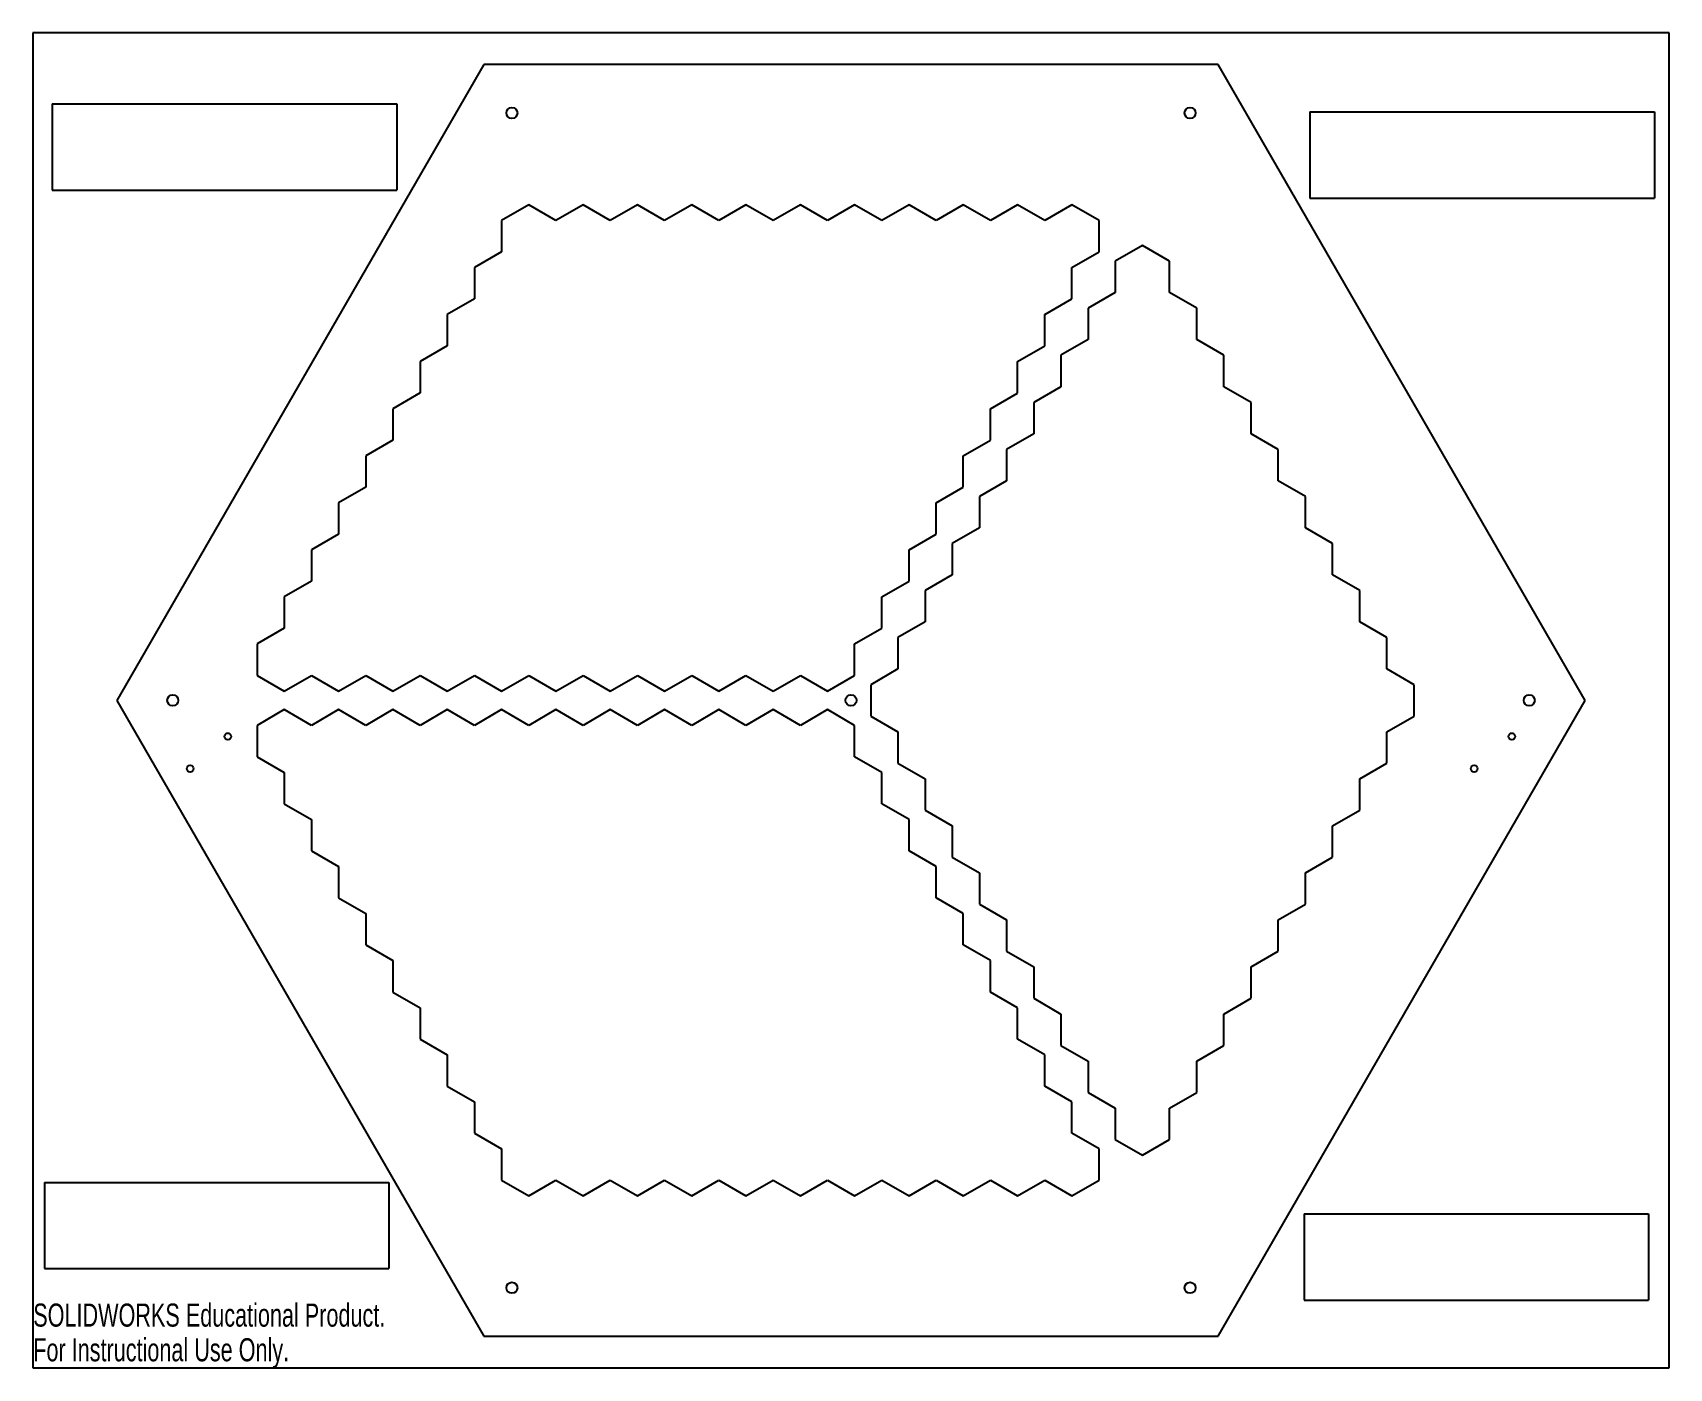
# Model space of a CAD drawing. Header units: inches. Extents: x 0 to 38, y 0 to 31.
import ezdxf

# ---------------------------------------------------------------- set-up
doc = ezdxf.new("R2010")
doc.units = ezdxf.units.IN
doc.header["$MEASUREMENT"] = 0
doc.styles.add('SLDTEXTSTYLE0', font='TXT', dxfattribs={"width": 0.7})

msp = doc.modelspace()

# ---------------------------------------------------------------- linework, layer by layer
at = {"color": 7, "linetype": 'Continuous', "lineweight": 25}
for p, q in [((37.988, 31), (-0.012, 31)), ((-0.012, 31), (-0.012, 0)), ((37.988, 0), (37.988, 31)), ((11.505, 27.005), (10.874, 26.641)), ((12.135, 26.641), (11.505, 27.005)), ((12.766, 27.005), (12.135, 26.641)), ((13.397, 26.641), (12.766, 27.005)), ((14.028, 27.005), (13.397, 26.641)), ((14.658, 26.641), (14.028, 27.005)), ((15.289, 27.005), (14.658, 26.641)), ((15.92, 26.641), (15.289, 27.005)), ((16.55, 27.005), (15.92, 26.641)), ((17.181, 26.641), (16.55, 27.005)), ((17.812, 27.005), (17.181, 26.641)), ((18.443, 26.641), (17.812, 27.005)), ((19.073, 27.005), (18.443, 26.641)), ((19.704, 26.641), (19.073, 27.005)), ((20.335, 27.005), (19.704, 26.641)), ((20.965, 26.641), (20.335, 27.005)), ((21.596, 27.005), (20.965, 26.641)), ((22.227, 26.641), (21.596, 27.005)), ((22.858, 27.005), (22.227, 26.641)), ((23.488, 26.641), (22.858, 27.005)), ((24.119, 27.005), (23.488, 26.641)), ((24.75, 26.641), (24.119, 27.005)), ((10.874, 26.641), (10.874, 25.913)), ((24.75, 25.913), (24.75, 26.641)), ((10.874, 25.913), (10.243, 25.549)), ((24.119, 25.549), (24.75, 25.913)), ((25.756, 26.06), (25.125, 25.696)), ((26.386, 25.696), (25.756, 26.06)), ((10.243, 25.549), (10.243, 24.82)), ((24.119, 24.82), (24.119, 25.549)), ((25.125, 25.696), (25.125, 24.968)), ((26.386, 24.968), (26.386, 25.696)), ((10.243, 24.82), (9.613, 24.456)), ((23.488, 24.456), (24.119, 24.82)), ((25.125, 24.968), (24.494, 24.604)), ((27.017, 24.604), (26.386, 24.968)), ((9.613, 24.456), (9.613, 23.728)), ((23.488, 23.728), (23.488, 24.456)), ((24.494, 24.604), (24.494, 23.875)), ((27.017, 23.875), (27.017, 24.604)), ((9.613, 23.728), (8.982, 23.364)), ((22.858, 23.364), (23.488, 23.728)), ((24.494, 23.875), (23.863, 23.511)), ((27.648, 23.511), (27.017, 23.875)), ((8.982, 23.364), (8.982, 22.636)), ((22.858, 22.635), (22.858, 23.364)), ((23.863, 23.511), (23.863, 22.783)), ((27.648, 22.783), (27.648, 23.511)), ((8.982, 22.636), (8.351, 22.271)), ((22.227, 22.271), (22.858, 22.635)), ((23.863, 22.783), (23.233, 22.419)), ((28.278, 22.419), (27.648, 22.783)), ((8.351, 22.271), (8.351, 21.543)), ((22.227, 21.543), (22.227, 22.271)), ((23.233, 22.419), (23.233, 21.691)), ((28.278, 21.691), (28.278, 22.419)), ((23.233, 21.691), (22.602, 21.327)), ((28.909, 21.327), (28.278, 21.691)), ((8.351, 21.543), (7.72, 21.179)), ((21.596, 21.179), (22.227, 21.543)), ((22.602, 21.327), (22.602, 20.598)), ((28.909, 20.598), (28.909, 21.327)), ((7.72, 21.179), (7.72, 20.451)), ((21.596, 20.451), (21.596, 21.179)), ((22.602, 20.598), (21.971, 20.234)), ((29.54, 20.234), (28.909, 20.598)), ((7.72, 20.451), (7.09, 20.087)), ((20.965, 20.086), (21.596, 20.451)), ((21.971, 20.234), (21.971, 19.506)), ((29.54, 19.506), (29.54, 20.234)), ((7.09, 20.087), (7.09, 19.358)), ((20.965, 19.358), (20.965, 20.086)), ((21.971, 19.506), (21.341, 19.142)), ((30.171, 19.142), (29.54, 19.506)), ((7.09, 19.358), (6.459, 18.994)), ((20.335, 18.994), (20.965, 19.358)), ((21.341, 19.142), (21.341, 18.413)), ((30.171, 18.413), (30.171, 19.142)), ((6.459, 18.994), (6.459, 18.266)), ((20.335, 18.266), (20.335, 18.994)), ((6.459, 18.266), (5.828, 17.902)), ((19.704, 17.902), (20.335, 18.266)), ((21.341, 18.413), (20.71, 18.049)), ((30.801, 18.049), (30.171, 18.413)), ((5.828, 17.902), (5.828, 17.173)), ((19.704, 17.173), (19.704, 17.902)), ((20.71, 18.049), (20.71, 17.321)), ((30.801, 17.321), (30.801, 18.049)), ((5.828, 17.173), (5.198, 16.809)), ((19.073, 16.809), (19.704, 17.173)), ((20.71, 17.321), (20.079, 16.957)), ((31.432, 16.957), (30.801, 17.321)), ((5.198, 16.809), (5.198, 16.081)), ((19.073, 16.081), (19.073, 16.809)), ((20.079, 16.957), (20.079, 16.229)), ((31.432, 16.229), (31.432, 16.957)), ((5.198, 16.081), (5.828, 15.717)), ((5.828, 15.717), (6.459, 16.081)), ((6.459, 16.081), (7.09, 15.717)), ((7.09, 15.717), (7.721, 16.081)), ((7.721, 16.081), (8.351, 15.717)), ((8.351, 15.717), (8.982, 16.081)), ((8.982, 16.081), (9.613, 15.717)), ((9.613, 15.717), (10.243, 16.081)), ((10.243, 16.081), (10.874, 15.717)), ((10.874, 15.717), (11.505, 16.081)), ((11.505, 16.081), (12.135, 15.717)), ((12.135, 15.717), (12.766, 16.081)), ((12.766, 16.081), (13.397, 15.717)), ((13.397, 15.717), (14.028, 16.081)), ((14.028, 16.081), (14.658, 15.717)), ((14.658, 15.717), (15.289, 16.081)), ((15.289, 16.081), (15.92, 15.717)), ((15.92, 15.717), (16.55, 16.081)), ((16.55, 16.081), (17.181, 15.717)), ((17.181, 15.717), (17.812, 16.081)), ((17.812, 16.081), (18.443, 15.717)), ((18.443, 15.717), (19.073, 16.081)), ((20.079, 16.229), (19.448, 15.864)), ((32.063, 15.864), (31.432, 16.229)), ((19.448, 15.864), (19.448, 15.136)), ((32.063, 15.136), (32.063, 15.864)), ((5.828, 15.284), (5.198, 14.92)), ((6.459, 14.92), (5.828, 15.284)), ((7.09, 15.284), (6.459, 14.92)), ((7.721, 14.92), (7.09, 15.284)), ((8.351, 15.284), (7.721, 14.92)), ((8.982, 14.92), (8.351, 15.284)), ((9.613, 15.284), (8.982, 14.92)), ((10.243, 14.92), (9.613, 15.284)), ((10.874, 15.284), (10.243, 14.92)), ((11.505, 14.92), (10.874, 15.284)), ((12.135, 15.284), (11.505, 14.92)), ((12.766, 14.92), (12.135, 15.284)), ((13.397, 15.284), (12.766, 14.92)), ((14.028, 14.92), (13.397, 15.284)), ((14.658, 15.284), (14.028, 14.92)), ((15.289, 14.92), (14.658, 15.284)), ((15.92, 15.284), (15.289, 14.92)), ((16.55, 14.92), (15.92, 15.284)), ((17.181, 15.284), (16.55, 14.92)), ((17.812, 14.92), (17.181, 15.284)), ((18.443, 15.284), (17.812, 14.92)), ((19.073, 14.92), (18.443, 15.284)), ((5.198, 14.92), (5.198, 14.191)), ((19.073, 14.191), (19.073, 14.92)), ((19.448, 15.136), (20.079, 14.772)), ((31.432, 14.772), (32.063, 15.136)), ((20.079, 14.772), (20.079, 14.044)), ((31.432, 14.044), (31.432, 14.772)), ((5.198, 14.191), (5.828, 13.827)), ((19.704, 13.827), (19.073, 14.191)), ((5.828, 13.827), (5.828, 13.099)), ((19.704, 13.099), (19.704, 13.827)), ((20.079, 14.044), (20.71, 13.68)), ((30.801, 13.68), (31.432, 14.044)), ((20.71, 13.68), (20.71, 12.951)), ((30.801, 12.951), (30.801, 13.68)), ((5.828, 13.099), (6.459, 12.735)), ((20.335, 12.735), (19.704, 13.099)), ((20.71, 12.951), (21.341, 12.587)), ((30.171, 12.587), (30.801, 12.951)), ((6.459, 12.735), (6.459, 12.006)), ((20.335, 12.006), (20.335, 12.735)), ((21.341, 12.587), (21.341, 11.859)), ((30.171, 11.859), (30.171, 12.587)), ((6.459, 12.006), (7.09, 11.642)), ((20.965, 11.642), (20.335, 12.006)), ((21.341, 11.859), (21.971, 11.495)), ((29.54, 11.495), (30.171, 11.859)), ((7.09, 11.642), (7.09, 10.914)), ((20.965, 10.914), (20.965, 11.642)), ((21.971, 11.495), (21.971, 10.766)), ((29.54, 10.766), (29.54, 11.495)), ((7.09, 10.914), (7.72, 10.55)), ((21.596, 10.55), (20.965, 10.914)), ((21.971, 10.766), (22.602, 10.402)), ((28.909, 10.402), (29.54, 10.766)), ((7.72, 10.55), (7.72, 9.822)), ((21.596, 9.822), (21.596, 10.55)), ((22.602, 10.402), (22.602, 9.674)), ((28.909, 9.674), (28.909, 10.402)), ((7.72, 9.822), (8.351, 9.457)), ((22.227, 9.457), (21.596, 9.822)), ((22.602, 9.674), (23.233, 9.31)), ((28.278, 9.31), (28.909, 9.674)), ((8.351, 9.457), (8.351, 8.729)), ((22.227, 8.729), (22.227, 9.457)), ((23.233, 9.31), (23.233, 8.582)), ((28.278, 8.582), (28.278, 9.31)), ((8.351, 8.729), (8.982, 8.365)), ((8.982, 8.365), (8.982, 7.637)), ((22.858, 8.365), (22.227, 8.729)), ((22.858, 7.637), (22.858, 8.365)), ((23.233, 8.582), (23.863, 8.217)), ((27.648, 8.217), (28.278, 8.582)), ((23.863, 8.217), (23.863, 7.489)), ((27.648, 7.489), (27.648, 8.217)), ((8.982, 7.637), (9.613, 7.273)), ((23.488, 7.273), (22.858, 7.637)), ((9.613, 7.273), (9.613, 6.544)), ((23.488, 6.544), (23.488, 7.273)), ((23.863, 7.489), (24.494, 7.125)), ((27.017, 7.125), (27.648, 7.489)), ((24.494, 7.125), (24.494, 6.397)), ((27.017, 6.397), (27.017, 7.125)), ((9.613, 6.544), (10.243, 6.18)), ((24.119, 6.18), (23.488, 6.544)), ((10.243, 6.18), (10.243, 5.452)), ((24.119, 5.452), (24.119, 6.18)), ((24.494, 6.397), (25.125, 6.033)), ((26.386, 6.033), (27.017, 6.397)), ((25.125, 6.033), (25.125, 5.304)), ((26.386, 5.304), (26.386, 6.033)), ((10.243, 5.452), (10.874, 5.088)), ((24.75, 5.088), (24.119, 5.452)), ((10.874, 5.088), (10.874, 4.359)), ((24.75, 4.359), (24.75, 5.088)), ((25.125, 5.304), (25.756, 4.94)), ((25.756, 4.94), (26.386, 5.304)), ((10.874, 4.359), (11.505, 3.995)), ((11.505, 3.995), (12.135, 4.359)), ((12.135, 4.359), (12.766, 3.995)), ((12.766, 3.995), (13.397, 4.359)), ((13.397, 4.359), (14.028, 3.995)), ((14.028, 3.995), (14.658, 4.359)), ((14.658, 4.359), (15.289, 3.995)), ((15.289, 3.995), (15.92, 4.359)), ((15.92, 4.359), (16.55, 3.995)), ((16.55, 3.995), (17.181, 4.359)), ((17.181, 4.359), (17.812, 3.995)), ((17.812, 3.995), (18.443, 4.359)), ((18.443, 4.359), (19.073, 3.995)), ((19.073, 3.995), (19.704, 4.359)), ((19.704, 4.359), (20.335, 3.995)), ((20.335, 3.995), (20.965, 4.359)), ((20.965, 4.359), (21.596, 3.995)), ((21.596, 3.995), (22.227, 4.359)), ((22.227, 4.359), (22.858, 3.995)), ((22.858, 3.995), (23.488, 4.359)), ((23.488, 4.359), (24.119, 3.995)), ((24.119, 3.995), (24.75, 4.359)), ((-0.012, 0), (37.988, 0))]:
    msp.add_line(p, q, dxfattribs=at)
at = {"color": 7, "linetype": 'Continuous'}
for p, q in [((10.464, 30.264), (1.94, 15.5)), ((27.512, 30.264), (10.464, 30.264)), ((36.036, 15.5), (27.512, 30.264)), ((0.441, 29.347), (8.441, 29.347)), ((0.441, 29.347), (0.441, 27.347)), ((8.441, 29.347), (8.441, 27.347)), ((29.645, 29.162), (37.645, 29.162)), ((29.645, 29.162), (29.645, 27.162)), ((37.645, 29.162), (37.645, 27.162)), ((0.441, 27.347), (8.441, 27.347)), ((29.645, 27.162), (37.645, 27.162)), ((1.94, 15.5), (10.464, 0.736)), ((27.512, 0.736), (36.036, 15.5)), ((0.26, 4.307), (8.26, 4.307)), ((0.26, 4.307), (0.26, 2.307)), ((8.26, 4.307), (8.26, 2.307)), ((29.507, 3.578), (37.507, 3.578)), ((29.507, 3.578), (29.507, 1.578)), ((37.507, 3.578), (37.507, 1.578)), ((0.26, 2.307), (8.26, 2.307)), ((29.507, 1.578), (37.507, 1.578)), ((10.464, 0.736), (27.512, 0.736))]:
    msp.add_line(p, q, dxfattribs=at)
at = {"color": 7, "linetype": 'Continuous', "lineweight": 25}
for centre, radius in [((11.114, 29.138), 0.128), ((26.862, 29.138), 0.128), ((3.24, 15.5), 0.128), ((18.988, 15.5), 0.128), ((34.736, 15.5), 0.128), ((4.518, 14.663), 0.0787), ((34.333, 14.663), 0.0787), ((3.643, 13.913), 0.0787), ((33.458, 13.913), 0.0787), ((11.114, 1.862), 0.128), ((26.862, 1.862), 0.128)]:
    msp.add_circle(centre, radius, dxfattribs=at)

# ---------------------------------------------------------------- texts
at = {"color": 7, "linetype": 'Continuous', "char_height": 0.5363, "attachment_point": 1, "style": 'SLDTEXTSTYLE0'}
for s, insert in [('SOLIDWORKS Educational Product.', (0, 1.496)), ('For Instructional Use Only.', (0, 0.691))]:
    msp.add_mtext(s, dxfattribs=dict(at, insert=insert))

doc.saveas('drawing.dxf')
